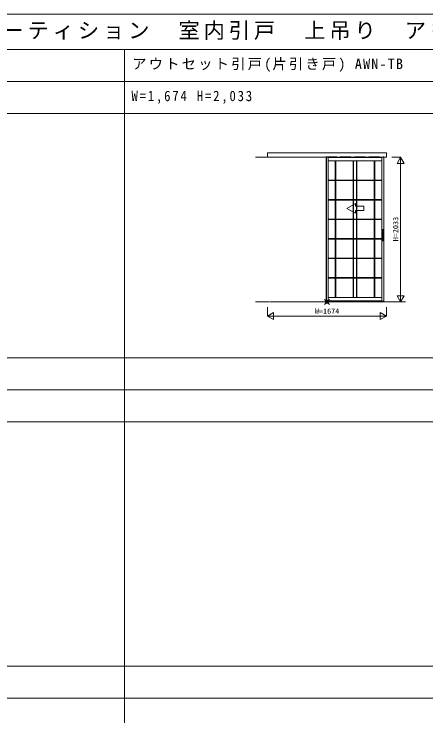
# Model space of a CAD drawing. Units: millimetres, scale not verified. Extents: x -21025 to 7656, y -14850 to 5150.
# Drawn here: x -11177 to -5382, y -4720 to 5150 of the extents above; entities that cross this region are included whole.
import ezdxf
from ezdxf.enums import TextEntityAlignment as Align

# ---------------------------------------------------------------- set-up
doc = ezdxf.new("R2010")
doc.units = ezdxf.units.MM
doc.header["$LTSCALE"] = 50
doc.linetypes.add('DASHED3', pattern=[4, 3, -1])
doc.linetypes.add('DOUBLE_CHAIN2', pattern=[12.8, 9, -1, 0.6, -0.6, 0.6, -1])
doc.layers.add('0-0_0', color=7, linetype='Continuous')
for name, color, linetype, lineweight in [('0-1_YKK_F1', 7, 'Continuous', 9), ('0-2_YKK_IN', 7, 'Continuous', 9), ('0-3_YKK_A1', 4, 'Continuous', 9), ('0-4_YKK_N1', 2, 'Continuous', 9)]:
    doc.layers.add(name, color=color, linetype=linetype, lineweight=lineweight)
doc.styles.add('ＭＳ ゴシック', font='')
doc.styles.get('ＭＳ ゴシック').set_extended_font_data('MS Gothic')

msp = doc.modelspace()

# ---------------------------------------------------------------- linework, layer by layer
at = {"layer": '0-1_YKK_F1'}
for p, q in [((-21025, 5150), (7656.02, 5150)), ((-21025, 4650), (7475, 4650)), ((-9625, -14850), (-9625, 4650)), ((-21025, 4200), (7475, 4200)), ((-21025, 3750), (7475, 3750)), ((-21025, 315), (7475, 315)), ((-21025, -135), (7475, -135)), ((-21025, -585), (7475, -585)), ((-21025, -4020), (7475, -4020)), ((-21025, -4470), (7475, -4470))]:
    msp.add_line(p, q, dxfattribs=at)
at = {"layer": '0-2_YKK_IN'}
for p, q in [((-6810.35, 1137.85), (-6739.65, 1067.15)), ((-6810.35, 1067.15), (-6739.65, 1137.85))]:
    msp.add_line(p, q, dxfattribs=at)
msp.add_circle((-6775, 1102.5), 25, dxfattribs=at)
at = {"layer": '0-3_YKK_A1'}
for p, q in [((-7612, 3135.5), (-7612, 3200.5)), ((-5938, 3200.5), (-7612, 3200.5)), ((-7612, 3135.5), (-7612, 3200.5)), ((-5938, 3200.5), (-7612, 3200.5)), ((-5938, 3135.5), (-5938, 3200.5)), ((-5938, 3135.5), (-5938, 3200.5)), ((-7622.58, 3135.5), (-7780.83, 3135.5)), ((-7622.58, 3135.5), (-7780.83, 3135.5)), ((-7612, 3135.5), (-5938, 3135.5)), ((-7612, 3135.5), (-5938, 3135.5)), ((-6787, 1111.5), (-6787, 3140.5)), ((-6787, 3140.5), (-6772, 3140.5)), ((-6787, 3140.5), (-6787, 1121.5)), ((-6783, 3135.5), (-6783, 1111.5)), ((-6759, 3135.5), (-6759, 1113)), ((-6001, 3134.5), (-6759, 3134.5)), ((-6759, 3086.5), (-6001, 3086.5)), ((-6657.06, 3086.5), (-6657.06, 1165.5)), ((-6650.26, 3086.5), (-6650.26, 1165.5)), ((-6406.95, 3086.5), (-6406.95, 1165.5)), ((-6400.05, 3086.5), (-6400.05, 1165.5)), ((-6359.95, 3086.5), (-6359.95, 1165.5)), ((-6353.05, 3086.5), (-6353.05, 1165.5)), ((-6109.74, 3086.5), (-6109.74, 1165.5)), ((-6102.94, 3086.5), (-6102.94, 1165.5)), ((-6001, 3135.5), (-6001, 2121.5)), ((-5977, 3135.5), (-5977, 1111.5)), ((-5973, 1111.5), (-5973, 3140.5)), ((-5973, 3140.5), (-5973, 1115.5)), ((-6657.06, 2813.91), (-6759, 2813.91)), ((-6657.06, 2807.01), (-6759, 2807.01)), ((-6406.95, 2813.91), (-6650.26, 2813.91)), ((-6406.95, 2807.01), (-6650.26, 2807.01)), ((-6359.95, 2813.91), (-6400.05, 2813.91)), ((-6359.95, 2807.01), (-6400.05, 2807.01)), ((-6109.74, 2813.91), (-6353.05, 2813.91)), ((-6109.74, 2807.01), (-6353.05, 2807.01)), ((-6001, 2813.91), (-6102.94, 2813.91)), ((-6001, 2807.01), (-6102.94, 2807.01)), ((-6657.06, 2540.13), (-6759, 2540.13)), ((-6657.06, 2533.23), (-6759, 2533.23)), ((-6406.95, 2540.13), (-6650.26, 2540.13)), ((-6406.95, 2533.23), (-6650.26, 2533.23)), ((-6495, 2417.86), (-6375, 2487.15)), ((-6495, 2417.86), (-6375, 2487.15)), ((-6359.95, 2540.13), (-6400.05, 2540.13)), ((-6359.95, 2533.23), (-6400.05, 2533.23)), ((-6375, 2447.86), (-6375, 2487.15)), ((-6375, 2447.86), (-6375, 2487.15)), ((-6109.74, 2540.13), (-6353.05, 2540.13)), ((-6109.74, 2533.23), (-6353.05, 2533.23)), ((-6001, 2540.13), (-6102.94, 2540.13)), ((-6001, 2533.23), (-6102.94, 2533.23)), ((-6495, 2417.86), (-6375, 2348.58)), ((-6495, 2417.86), (-6375, 2348.58)), ((-6255, 2387.86), (-6375, 2387.86)), ((-6375, 2348.58), (-6375, 2387.86)), ((-6255, 2387.86), (-6375, 2387.86)), ((-6375, 2348.58), (-6375, 2387.86)), ((-6657.06, 2266.34), (-6759, 2266.34)), ((-6657.06, 2259.44), (-6759, 2259.44)), ((-6406.95, 2266.34), (-6650.26, 2266.34)), ((-6406.95, 2259.44), (-6650.26, 2259.44)), ((-6359.95, 2266.34), (-6400.05, 2266.34)), ((-6359.95, 2259.44), (-6400.05, 2259.44)), ((-6109.74, 2266.34), (-6353.05, 2266.34)), ((-6109.74, 2259.44), (-6353.05, 2259.44)), ((-6001, 2266.34), (-6102.94, 2266.34)), ((-6001, 2259.44), (-6102.94, 2259.44)), ((-6001.6, 1962), (-6001.6, 2121)), ((-6001.1, 2121.5), (-5978.1, 2121.5)), ((-6001.1, 2120.5), (-5998.1, 2120.5)), ((-6000.6, 2120.5), (-6000.6, 1962.5)), ((-5997.97, 2120.52), (-5997.97, 1962.5)), ((-5997.85, 2120.57), (-5997.21, 2120.93)), ((-5997.1, 2120.98), (-5997.1, 1962.02)), ((-5982.1, 2116.5), (-5997.1, 2116.5)), ((-5996.97, 2121), (-5982.23, 2121)), ((-5982.1, 2121), (-5982.1, 1962.02)), ((-5981.35, 2120.57), (-5981.98, 2120.93)), ((-5981.23, 2120.52), (-5981.23, 1962.5)), ((-5981.1, 2120.5), (-5978.1, 2120.5)), ((-5978.6, 2120.5), (-5978.6, 1962.5)), ((-5977.6, 2121), (-5977.6, 1962)), ((-6657.06, 1992.56), (-6759, 1992.56)), ((-6657.06, 1985.66), (-6759, 1985.66)), ((-6406.95, 1992.56), (-6650.26, 1992.56)), ((-6406.95, 1985.66), (-6650.26, 1985.66)), ((-6359.95, 1992.56), (-6400.05, 1992.56)), ((-6359.95, 1985.66), (-6400.05, 1985.66)), ((-6109.74, 1992.56), (-6353.05, 1992.56)), ((-6109.74, 1985.66), (-6353.05, 1985.66)), ((-6001.6, 1992.56), (-6102.94, 1992.56)), ((-6001.6, 1985.66), (-6102.94, 1985.66)), ((-6001.1, 1962.5), (-5998.1, 1962.5)), ((-5978.1, 1961.5), (-6001.1, 1961.5)), ((-6001, 1961.5), (-6001, 1113)), ((-5997.85, 1962.43), (-5997.21, 1962.07)), ((-5997.1, 1966.5), (-5982.1, 1966.5)), ((-5996.97, 1962), (-5982.23, 1962)), ((-5981.35, 1962.43), (-5981.98, 1962.07)), ((-5981.1, 1962.5), (-5978.1, 1962.5)), ((-6657.06, 1718.77), (-6759, 1718.77)), ((-6657.06, 1711.87), (-6759, 1711.87)), ((-6406.95, 1718.77), (-6650.26, 1718.77)), ((-6406.95, 1711.87), (-6650.26, 1711.87)), ((-6359.95, 1718.77), (-6400.05, 1718.77)), ((-6359.95, 1711.87), (-6400.05, 1711.87)), ((-6109.74, 1718.77), (-6353.05, 1718.77)), ((-6109.74, 1711.87), (-6353.05, 1711.87)), ((-6001, 1718.77), (-6102.94, 1718.77)), ((-6001, 1711.87), (-6102.94, 1711.87)), ((-6657.06, 1444.99), (-6759, 1444.99)), ((-6657.06, 1438.09), (-6759, 1438.09)), ((-6406.95, 1444.99), (-6650.26, 1444.99)), ((-6406.95, 1438.09), (-6650.26, 1438.09)), ((-6359.95, 1444.99), (-6400.05, 1444.99)), ((-6359.95, 1438.09), (-6400.05, 1438.09)), ((-6109.74, 1444.99), (-6353.05, 1444.99)), ((-6109.74, 1438.09), (-6353.05, 1438.09)), ((-6001, 1444.99), (-6102.94, 1444.99)), ((-6001, 1438.09), (-6102.94, 1438.09)), ((-7577, 1105.5), (-5973, 1105.5)), ((-7577, 1102.5), (-7577, 1105.5)), ((-7577, 1105.5), (-5973, 1105.5)), ((-7577, 1102.5), (-7577, 1105.5)), ((-5973, 1102.5), (-7577, 1102.5)), ((-5973, 1102.5), (-7577, 1102.5)), ((-6787, 1111.5), (-6759, 1111.5)), ((-6759, 1111.5), (-6759, 1165.5)), ((-6001, 1165.5), (-6759, 1165.5)), ((-6759, 1117.5), (-6001, 1117.5)), ((-5973, 1111.5), (-6759, 1111.5)), ((-6001, 1111.5), (-6001, 1165.5)), ((-5973, 1111.5), (-6001, 1111.5)), ((-5973, 1105.5), (-5973, 1102.5)), ((-5973, 1105.5), (-5973, 1102.5))]:
    msp.add_line(p, q, dxfattribs=at)
at = {"layer": '0-3_YKK_A1', "linetype": 'DASHED3'}
for p, q in [((-6787, 3140.5), (-5973, 3140.5)), ((-6783, 3140.5), (-6783, 3135.5)), ((-6759, 3140.5), (-6759, 3135.5)), ((-6001, 3140.5), (-6001, 3135.5)), ((-5977, 3140.5), (-5977, 3135.5))]:
    msp.add_line(p, q, dxfattribs=at)
at = {"layer": '0-3_YKK_A1', "linetype": 'DOUBLE_CHAIN2'}
msp.add_line((-5668.84, 1102.5), (-7780.83, 1102.5), dxfattribs=at)
msp.add_line((-5668.84, 1102.5), (-7780.83, 1102.5), dxfattribs=at)
at = {"layer": '0-3_YKK_A1'}
msp.add_lwpolyline([(-6375, 2447.86), (-6255, 2447.86), (-6255, 2387.86)], dxfattribs=at)
msp.add_lwpolyline([(-6375, 2447.86), (-6255, 2447.86), (-6255, 2387.86)], dxfattribs=at)
for centre, start, end in [((-6001.1, 2121), 90, 180), ((-6001.1, 2121), 180, 270), ((-5998.1, 2121), 270, 300), ((-5996.97, 2120.5), 90, 119.99998), ((-5982.23, 2120.5), 60, 90), ((-5981.1, 2121), 239.99998, 270), ((-5978.1, 2121), 0, 90), ((-5978.1, 2121), 270, 0), ((-6001.1, 1962), 90, 180), ((-6001.1, 1962), 180, 270), ((-5998.1, 1962), 60, 90), ((-5996.97, 1962.5), 239.99998, 270), ((-5982.23, 1962.5), 270, 300), ((-5981.1, 1962), 90, 119.99998), ((-5978.1, 1962), 0, 90), ((-5978.1, 1962), 270, 0)]:
    msp.add_arc(centre, 0.5, start, end, dxfattribs=at)
at = {"layer": '0-4_YKK_N1'}
for p, q in [((-5863, 3135.5), (-5738, 3135.5)), ((-5788, 3048.9), (-5738, 3135.5)), ((-5738, 3135.5), (-5738, 1102.5)), ((-5738, 3135.5), (-5688, 3048.9)), ((-5788, 3048.9), (-5688, 3048.9)), ((-5788, 1189.1), (-5738, 1102.5)), ((-5788, 1189.1), (-5688, 1189.1)), ((-5738, 1102.5), (-5688, 1189.1)), ((-5863, 1102.5), (-5738, 1102.5)), ((-5938, 1027.5), (-5938, 902.5)), ((-7612, 902.5), (-5938, 902.5)), ((-7612, 902.5), (-7525.4, 852.5)), ((-7525.4, 952.5), (-7525.4, 852.5)), ((-6024.6, 952.5), (-6024.6, 852.5)), ((-6024.6, 952.5), (-5938, 902.5)), ((-6024.6, 852.5), (-5938, 902.5))]:
    msp.add_line(p, q, dxfattribs=at)
msp.add_lwpolyline([(-7612, 1027.5), (-7612, 902.5), (-7525.4, 952.5)], dxfattribs=at)

# ---------------------------------------------------------------- texts
at = {"layer": '0-0_0', "color": 3, "insert": (-20541.67, 4775), "char_height": 219.9, "attachment_point": 7, "style": 'ＭＳ ゴシック'}
msp.add_mtext('\\T1.18;ＡＷＮＳＰ＿３１\\~\\~アルミインテリア建材\\~\\~スクリーンパーティション\\~\\~室内引戸\\~\\~上吊り\\~\\~アウトセット引戸（片引き戸）', dxfattribs=at)
at = {"layer": '0-0_0', "char_height": 146.6, "attachment_point": 7, "style": 'ＭＳ ゴシック'}
for s, insert in [('\\T1.16;アウトセット引戸(片引き戸)\\~AWN-TB', (-9513.33, 4337.5)), ('\\T1.28;\\W0.9;W=1,674\\~H=2,033', (-9525, 3887.5))]:
    msp.add_mtext(s, dxfattribs=dict(at, insert=insert))
at = {"layer": '0-4_YKK_N1', "color": 4, "style": 'ＭＳ ゴシック'}
msp.add_text('H=2033', height=73.31, rotation=90, dxfattribs=at).set_placement((-5750, 1954), align=Align.BOTTOM_LEFT)
msp.add_text('W=1674', height=73.31, dxfattribs=at).set_placement((-6945, 914.5), align=Align.BOTTOM_LEFT)

doc.saveas('drawing.dxf')
